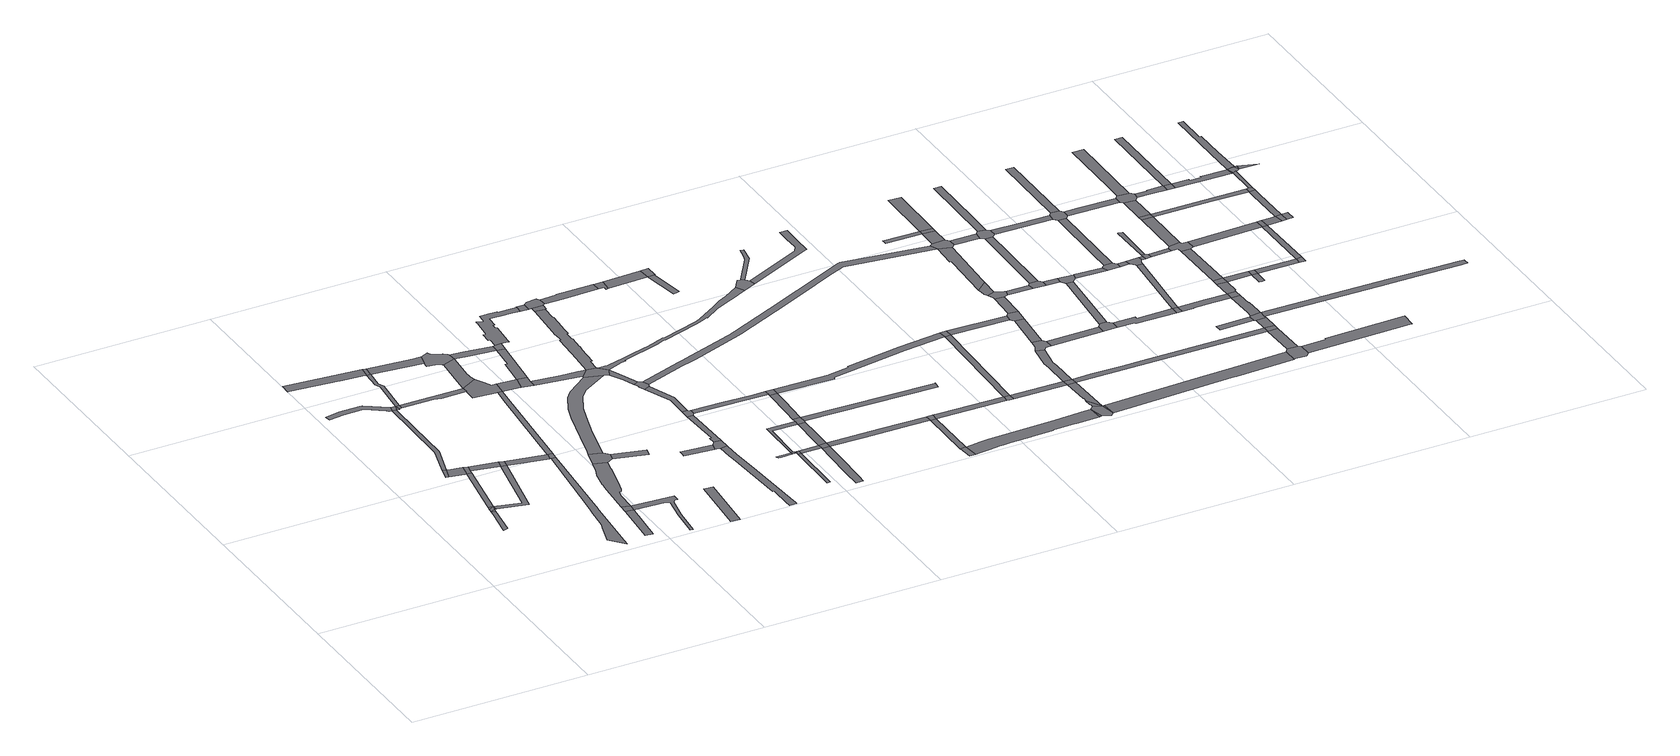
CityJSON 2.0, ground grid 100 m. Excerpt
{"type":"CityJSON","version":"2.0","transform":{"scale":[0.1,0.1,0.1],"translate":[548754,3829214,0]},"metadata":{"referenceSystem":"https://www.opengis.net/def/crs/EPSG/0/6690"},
"CityObjects":{
"road1":{"type":"Road","geometry":[{"type":"MultiSurface","lod":"1","boundaries":[[[0,1,2,3,4,5,6]]]}]},
"road2":{"type":"Road","geometry":[{"type":"MultiSurface","lod":"1","boundaries":[[[7,0,6]]]}]},
"road3":{"type":"Road","attributes":{"RoadStructureAttribute.sectionType":"1"},"geometry":[{"type":"MultiSurface","lod":"1","boundaries":[[[8,9,0,7]]]}]},
"road4":{"type":"Road","geometry":[{"type":"MultiSurface","lod":"1","boundaries":[[[10,9,8]]]}]},
"road5":{"type":"Road","attributes":{"RoadStructureAttribute.sectionType":"1"},"geometry":[{"type":"MultiSurface","lod":"1","boundaries":[[[8,7,11]]]}]},
"road6":{"type":"Road","geometry":[{"type":"MultiSurface","lod":"1","boundaries":[[[12,13,14,15]]]}]},
"road7":{"type":"Road","attributes":{"RoadStructureAttribute.sectionType":"1"},"geometry":[{"type":"MultiSurface","lod":"1","boundaries":[[[16,17,18,10,8,19]]]}]},
"road8":{"type":"Road","attributes":{"RoadStructureAttribute.sectionType":"1"},"geometry":[{"type":"MultiSurface","lod":"1","boundaries":[[[20,15,14,21,16,22]]]}]},
"road9":{"type":"Road","attributes":{"RoadStructureAttribute.sectionType":"1"},"geometry":[{"type":"MultiSurface","lod":"1","boundaries":[[[23,24,8,11,25,26,27,28,29,30]]]}]},
"road10":{"type":"Road","geometry":[{"type":"MultiSurface","lod":"1","boundaries":[[[22,16,19,31,32]]]}]},
"road11":{"type":"Road","attributes":{"RoadStructureAttribute.sectionType":"1"},"geometry":[{"type":"MultiSurface","lod":"1","boundaries":[[[33,34,35,36,37,38,39,40,41,42,43,44,45]]]}]},
"road12":{"type":"Road","attributes":{"RoadStructureAttribute.sectionType":"1"},"geometry":[{"type":"MultiSurface","lod":"1","boundaries":[[[44,46,47,12,15,48,49,50]]]}]},
"road13":{"type":"Road","attributes":{"RoadStructureAttribute.sectionType":"1"},"geometry":[{"type":"MultiSurface","lod":"1","boundaries":[[[32,31,23,51]]]}]},
"road14":{"type":"Road","attributes":{"RoadStructureAttribute.sectionType":"1"},"geometry":[{"type":"MultiSurface","lod":"1","boundaries":[[[52,53,54,55,56,57,58,59,60]]]}]},
"road15":{"type":"Road","geometry":[{"type":"MultiSurface","lod":"1","boundaries":[[[51,23,30,61]]]}]},
"road16":{"type":"Road","geometry":[{"type":"MultiSurface","lod":"1","boundaries":[[[45,44,50,62]]]}]},
"road17":{"type":"Road","attributes":{"RoadStructureAttribute.sectionType":"1"},"geometry":[{"type":"MultiSurface","lod":"1","boundaries":[[[62,50,63,64]]]}]},
"road18":{"type":"Road","attributes":{"RoadStructureAttribute.sectionType":"1"},"geometry":[{"type":"MultiSurface","lod":"1","boundaries":[[[65,66,67,68,69,70,71,72,73,74,75,76,77]]]}]},
"road19":{"type":"Road","geometry":[{"type":"MultiSurface","lod":"1","boundaries":[[[62,64,78,79]]]}]},
"road20":{"type":"Road","attributes":{"RoadStructureAttribute.sectionType":"1"},"geometry":[{"type":"MultiSurface","lod":"1","boundaries":[[[80,81,82,83,84]]]}]},
"road21":{"type":"Road","attributes":{"RoadStructureAttribute.sectionType":"1"},"geometry":[{"type":"MultiSurface","lod":"1","boundaries":[[[59,85,86,62,79,87,88,89,90]]]}]},
"road22":{"type":"Road","attributes":{"RoadStructureAttribute.sectionType":"1"},"geometry":[{"type":"MultiSurface","lod":"1","boundaries":[[[61,30,91,92,93]]]}]},
"road23":{"type":"Road","geometry":[{"type":"MultiSurface","lod":"1","boundaries":[[[94,80,84,95]]]}]},
"road24":{"type":"Road","geometry":[{"type":"MultiSurface","lod":"1","boundaries":[[[90,89,96]]]}]},
"road25":{"type":"Road","geometry":[{"type":"MultiSurface","lod":"1","boundaries":[[[60,59,90,97]]]}]},
"road26":{"type":"Road","attributes":{"RoadStructureAttribute.sectionType":"1"},"geometry":[{"type":"MultiSurface","lod":"1","boundaries":[[[79,78,98,99,100,101]]]}]},
"road27":{"type":"Road","attributes":{"RoadStructureAttribute.sectionType":"1"},"geometry":[{"type":"MultiSurface","lod":"1","boundaries":[[[84,102,103,104,105,106,107,108,109,110,111,112,95]]]}]},
"road28":{"type":"Road","geometry":[{"type":"MultiSurface","lod":"1","boundaries":[[[93,92,65,77,113,114]]]}]},
"road29":{"type":"Road","attributes":{"RoadStructureAttribute.sectionType":"1"},"geometry":[{"type":"MultiSurface","lod":"1","boundaries":[[[115,116,117,118,119,120,121,122,123,94,95,124,125,126,127,128,129,130,131,132,133]]]}]},
"road30":{"type":"Road","attributes":{"RoadStructureAttribute.sectionType":"1"},"geometry":[{"type":"MultiSurface","lod":"1","boundaries":[[[134,135,136,97,90,96,137,138]]]}]},
"road31":{"type":"Road","attributes":{"RoadStructureAttribute.sectionType":"1"},"geometry":[{"type":"MultiSurface","lod":"1","boundaries":[[[139,140,141,93,114,142,143]]]}]},
"road32":{"type":"Road","geometry":[{"type":"MultiSurface","lod":"1","boundaries":[[[144,115,133,145,146,147]]]}]},
"road33":{"type":"Road","geometry":[{"type":"MultiSurface","lod":"1","boundaries":[[[148,149,150,151,101,100,152,153,154,155,139,143,156]]]}]},
"road34":{"type":"Road","attributes":{"RoadStructureAttribute.sectionType":"1"},"geometry":[{"type":"MultiSurface","lod":"1","boundaries":[[[157,158,159,160,161,162,163,164,165,166,101,151]]]}]},
"road35":{"type":"Road","attributes":{"RoadStructureAttribute.sectionType":"1"},"geometry":[{"type":"MultiSurface","lod":"1","boundaries":[[[167,168,169,170]]]}]},
"road36":{"type":"Road","geometry":[{"type":"MultiSurface","lod":"1","boundaries":[[[171,172,173,174,175,176,177,178,138,137,179,180,181,182,164,163,183]]]}]},
"road37":{"type":"Road","geometry":[{"type":"MultiSurface","lod":"1","boundaries":[[[184,185,146,145]]]}]},
"road38":{"type":"Road","geometry":[{"type":"MultiSurface","lod":"1","boundaries":[[[186,156,143,187,188,189,190]]]}]},
"road39":{"type":"Road","geometry":[{"type":"MultiSurface","lod":"1","boundaries":[[[190,189,191,192,193]]]}]},
"road40":{"type":"Road","attributes":{"RoadStructureAttribute.sectionType":"1"},"geometry":[{"type":"MultiSurface","lod":"1","boundaries":[[[194,183,163,195,196,197]]]}]},
"road41":{"type":"Road","attributes":{"RoadStructureAttribute.sectionType":"1"},"geometry":[{"type":"MultiSurface","lod":"1","boundaries":[[[198,199,200,201,202,203,204,205,206,207,144,147,208,209,210,211,212,213,214]]]}]},
"road42":{"type":"Road","attributes":{"RoadStructureAttribute.sectionType":"1"},"geometry":[{"type":"MultiSurface","lod":"1","boundaries":[[[196,215,216,190,193,217]]]}]},
"road43":{"type":"Road","geometry":[{"type":"MultiSurface","lod":"1","boundaries":[[[218,219,220,221,222]]]}]},
"road44":{"type":"Road","geometry":[{"type":"MultiSurface","lod":"1","boundaries":[[[223,224,225,197,196,217]]]}]},
"road45":{"type":"Road","attributes":{"RoadStructureAttribute.sectionType":"1"},"geometry":[{"type":"MultiSurface","lod":"1","boundaries":[[[226,227,228,192,191,229,230,231]]]}]},
"road46":{"type":"Road","attributes":{"RoadStructureAttribute.sectionType":"1"},"geometry":[{"type":"MultiSurface","lod":"1","boundaries":[[[232,233,234,235,236,237,238,239,240,241,242,243,244,245,246,247]]]}]},
"road47":{"type":"Road","geometry":[{"type":"MultiSurface","lod":"1","boundaries":[[[248,249,250,222,221,251,237,236,252]]]}]},
"road48":{"type":"Road","attributes":{"RoadStructureAttribute.sectionType":"1"},"geometry":[{"type":"MultiSurface","lod":"1","boundaries":[[[253,254,255,256,248,252]]]}]},
"road49":{"type":"Road","geometry":[{"type":"MultiSurface","lod":"1","boundaries":[[[231,230,198,214,257,258,259]]]}]},
"road50":{"type":"Road","attributes":{"RoadStructureAttribute.sectionType":"1"},"geometry":[{"type":"MultiSurface","lod":"1","boundaries":[[[260,261,262,263,264,265,266,267,268,269,270,271,272,273,274,275,276,277,278,279,225,224,280,281,282,283,284,285,286,287,288,289,290,291,292,293,294]]]}]},
"road51":{"type":"Road","geometry":[{"type":"MultiSurface","lod":"1","boundaries":[[[295,296,254,253,297,298,299,300,301,302]]]}]},
"road52":{"type":"Road","attributes":{"RoadStructureAttribute.sectionType":"1"},"geometry":[{"type":"MultiSurface","lod":"1","boundaries":[[[303,304,305,306,295,302]]]}]},
"road53":{"type":"Road","attributes":{"RoadStructureAttribute.sectionType":"1"},"geometry":[{"type":"MultiSurface","lod":"1","boundaries":[[[307,258,257,308,309,310,311]]]}]},
"road54":{"type":"Road","geometry":[{"type":"MultiSurface","lod":"1","boundaries":[[[312,313,311,310,314,315,305,304,316,317,318,319]]]}]},
"road55":{"type":"Road","geometry":[{"type":"MultiSurface","lod":"1","boundaries":[[[320,321,322,323,324,325,326,327]]]}]},
"road56":{"type":"Road","attributes":{"RoadStructureAttribute.sectionType":"1"},"geometry":[{"type":"MultiSurface","lod":"1","boundaries":[[[328,329,330,331,332]]]}]},
"road57":{"type":"Road","attributes":{"RoadStructureAttribute.sectionType":"1"},"geometry":[{"type":"MultiSurface","lod":"1","boundaries":[[[333,334,335,336,337,338,339,340,231,259,341,342,343,344,345,346,347,348,349,350,351,352,353,354,355,356]]]}]},
"road58":{"type":"Road","geometry":[{"type":"MultiSurface","lod":"1","boundaries":[[[357,327,326,358,359]]]}]},
"road59":{"type":"Road","attributes":{"RoadStructureAttribute.sectionType":"1"},"geometry":[{"type":"MultiSurface","lod":"1","boundaries":[[[359,358,360]]]}]},
"road60":{"type":"Road","geometry":[{"type":"MultiSurface","lod":"1","boundaries":[[[360,358,328,332,361]]]}]},
"road61":{"type":"Road","attributes":{"RoadStructureAttribute.sectionType":"1"},"geometry":[{"type":"MultiSurface","lod":"1","boundaries":[[[362,294,293,363,364]]]}]},
"road62":{"type":"Road","attributes":{"RoadStructureAttribute.sectionType":"1"},"geometry":[{"type":"MultiSurface","lod":"1","boundaries":[[[361,332,365,366]]]}]},
"road63":{"type":"Road","attributes":{"RoadStructureAttribute.sectionType":"1"},"geometry":[{"type":"MultiSurface","lod":"1","boundaries":[[[367,368,369,370,371,372,373,374]]]}]},
"road64":{"type":"Road","attributes":{"RoadStructureAttribute.sectionType":"1"},"geometry":[{"type":"MultiSurface","lod":"1","boundaries":[[[375,376,377,333,356]]]}]},
"road65":{"type":"Road","attributes":{"RoadStructureAttribute.sectionType":"1"},"geometry":[{"type":"MultiSurface","lod":"1","boundaries":[[[378,327,357,379,380,381]]]}]},
"road66":{"type":"Road","geometry":[{"type":"MultiSurface","lod":"1","boundaries":[[[382,383,384,364,363,385,377,376,386,387,388]]]}]},
"road67":{"type":"Road","attributes":{"RoadStructureAttribute.sectionType":"1"},"geometry":[{"type":"MultiSurface","lod":"1","boundaries":[[[389,390,300,299,391,392,393,394]]]}]},
"road68":{"type":"Road","geometry":[{"type":"MultiSurface","lod":"1","boundaries":[[[395,366,365,370,369]]]}]},
"road69":{"type":"Road","attributes":{"RoadStructureAttribute.sectionType":"1"},"geometry":[{"type":"MultiSurface","lod":"1","boundaries":[[[380,396,397,398,399,366,395,400,401,402]]]}]},
"road70":{"type":"Road","geometry":[{"type":"MultiSurface","lod":"1","boundaries":[[[403,381,380,402,404,405]]]}]},
"road71":{"type":"Road","attributes":{"RoadStructureAttribute.sectionType":"1"},"geometry":[{"type":"MultiSurface","lod":"1","boundaries":[[[406,407,403,405,408,409]]]}]},
"road72":{"type":"Road","attributes":{"RoadStructureAttribute.sectionType":"1"},"geometry":[{"type":"MultiSurface","lod":"1","boundaries":[[[410,411,412,388,387,413,414]]]}]},
"road73":{"type":"Road","geometry":[{"type":"MultiSurface","lod":"1","boundaries":[[[394,393,406,409,415]]]}]},
"road74":{"type":"Road","attributes":{"RoadStructureAttribute.sectionType":"1"},"geometry":[{"type":"MultiSurface","lod":"1","boundaries":[[[416,417,418,419,420,421,422,423,424,425,426,427,428,429,430,431,432,433,434,435,436,437,438,259,258,439,440,441,442,443,444,445,446,447,448,449,450,451,452,453,454]]]}]},
"road75":{"type":"Road","attributes":{"RoadStructureAttribute.sectionType":"1"},"geometry":[{"type":"MultiSurface","lod":"1","boundaries":[[[455,395,369,456,457,458,459,460]]]}]},
"road76":{"type":"Road","attributes":{"RoadStructureAttribute.sectionType":"1"},"geometry":[{"type":"MultiSurface","lod":"1","boundaries":[[[461,414,462,463,464,465,466]]]}]},
"road77":{"type":"Road","attributes":{"RoadStructureAttribute.sectionType":"1"},"geometry":[{"type":"MultiSurface","lod":"1","boundaries":[[[467,466,465,468,469]]]}]},
"road78":{"type":"Road","attributes":{"RoadStructureAttribute.sectionType":"1"},"geometry":[{"type":"MultiSurface","lod":"1","boundaries":[[[470,471,472,473,405,404]]]}]},
"road79":{"type":"Road","geometry":[{"type":"MultiSurface","lod":"1","boundaries":[[[474,475,476,477,478]]]}]},
"road80":{"type":"Road","attributes":{"RoadStructureAttribute.sectionType":"1"},"geometry":[{"type":"MultiSurface","lod":"1","boundaries":[[[459,475,474,479]]]}]},
"road81":{"type":"Road","geometry":[{"type":"MultiSurface","lod":"1","boundaries":[[[480,481,482,483,484]]]}]},
"road82":{"type":"Road","geometry":[{"type":"MultiSurface","lod":"1","boundaries":[[[485,460,459,479,486]]]}]},
"road83":{"type":"Road","geometry":[{"type":"MultiSurface","lod":"1","boundaries":[[[487,467,469,484,483,488,489,490]]]}]},
"road84":{"type":"Road","attributes":{"RoadStructureAttribute.sectionType":"1"},"geometry":[{"type":"MultiSurface","lod":"1","boundaries":[[[491,492,493,494,495,496,497,415,409,498,499,500,501,502,503,504,505,506]]]}]},
"road85":{"type":"Road","attributes":{"RoadStructureAttribute.sectionType":"1"},"geometry":[{"type":"MultiSurface","lod":"1","boundaries":[[[507,508,486,479,509,510,511]]]}]},
"road86":{"type":"Road","attributes":{"RoadStructureAttribute.sectionType":"1"},"geometry":[{"type":"MultiSurface","lod":"1","boundaries":[[[512,513,514,515,516,517,518,519,520,521,522,319,318,523,524,525,526,527,528,529,530,531,532,533,534,535,536,537,538]]]}]},
"road87":{"type":"Road","attributes":{"RoadStructureAttribute.sectionType":"1"},"geometry":[{"type":"MultiSurface","lod":"1","boundaries":[[[539,540,541,542,543,544,545,546,474,478,547,548,549,550,551,552,553,554,555,556,557,558,559]]]}]},
"road88":{"type":"Road","geometry":[{"type":"MultiSurface","lod":"1","boundaries":[[[560,561,562,563,564,416,454,565,566,567,568]]]}]},
"road89":{"type":"Road","attributes":{"RoadStructureAttribute.sectionType":"1"},"geometry":[{"type":"MultiSurface","lod":"1","boundaries":[[[569,570,571,572,568,567,573,574,575]]]}]},
"road90":{"type":"Road","geometry":[{"type":"MultiSurface","lod":"1","boundaries":[[[511,510,576,577,578]]]}]},
"road91":{"type":"Road","attributes":{"RoadStructureAttribute.sectionType":"1"},"geometry":[{"type":"MultiSurface","lod":"1","boundaries":[[[579,506,511,578]]]}]},
"road92":{"type":"Road","attributes":{"RoadStructureAttribute.sectionType":"1"},"geometry":[{"type":"MultiSurface","lod":"1","boundaries":[[[580,581,582,583,584,585,566,565,586,587,588,589,590,591]]]}]},
"road93":{"type":"Road","attributes":{"RoadStructureAttribute.sectionType":"1"},"geometry":[{"type":"MultiSurface","lod":"1","boundaries":[[[578,577,592,593]]]}]},
"road94":{"type":"Road","attributes":{"RoadStructureAttribute.sectionType":"1"},"geometry":[{"type":"MultiSurface","lod":"1","boundaries":[[[539,559,594]]]}]},
"road95":{"type":"Road","geometry":[{"type":"MultiSurface","lod":"1","boundaries":[[[595,491,506,579,596,597]]]}]},
"road96":{"type":"Road","geometry":[{"type":"MultiSurface","lod":"1","boundaries":[[[598,599,539,594,600,601,602,603]]]}]},
"road97":{"type":"Road","attributes":{"RoadStructureAttribute.sectionType":"1"},"geometry":[{"type":"MultiSurface","lod":"1","boundaries":[[[604,605,606,598,603,607]]]}]},
"road98":{"type":"Road","attributes":{"RoadStructureAttribute.sectionType":"1"},"geometry":[{"type":"MultiSurface","lod":"1","boundaries":[[[608,609,603,602]]]}]},
"road99":{"type":"Road","attributes":{"RoadStructureAttribute.sectionType":"1"},"geometry":[{"type":"MultiSurface","lod":"1","boundaries":[[[610,611,612,607,603,613]]]}]},
"road100":{"type":"Road","geometry":[{"type":"MultiSurface","lod":"1","boundaries":[[[593,592,610,613,614,615]]]}]},
"road101":{"type":"Road","attributes":{"RoadStructureAttribute.sectionType":"1"},"geometry":[{"type":"MultiSurface","lod":"1","boundaries":[[[616,617,618,619,593,615,620,621,622,623]]]}]},
"road102":{"type":"Road","attributes":{"RoadStructureAttribute.sectionType":"1"},"geometry":[{"type":"MultiSurface","lod":"1","boundaries":[[[597,596,624,625]]]}]},
"road103":{"type":"Road","geometry":[{"type":"MultiSurface","lod":"1","boundaries":[[[626,627,628,616,623,629,630,631,632]]]}]},
"road104":{"type":"Road","attributes":{"RoadStructureAttribute.sectionType":"1"},"geometry":[{"type":"MultiSurface","lod":"1","boundaries":[[[633,626,632,634]]]}]},
"road105":{"type":"Road","geometry":[{"type":"MultiSurface","lod":"1","boundaries":[[[635,625,624,633,634,636]]]}]},
"road106":{"type":"Road","attributes":{"RoadStructureAttribute.sectionType":"1"},"geometry":[{"type":"MultiSurface","lod":"1","boundaries":[[[637,635,636,638]]]}]},
"road107":{"type":"Road","attributes":{"RoadStructureAttribute.sectionType":"1"},"geometry":[{"type":"MultiSurface","lod":"1","boundaries":[[[639,631,630,640,641]]]}]},
"road108":{"type":"Road","attributes":{"RoadStructureAttribute.sectionType":"1"},"geometry":[{"type":"MultiSurface","lod":"1","boundaries":[[[642,643,644,645,646,647]]]}]},
"road109":{"type":"Road","geometry":[{"type":"MultiSurface","lod":"1","boundaries":[[[648,647,646,649,637,638,650,651]]]}]},
"road110":{"type":"Road","geometry":[{"type":"MultiSurface","lod":"1","boundaries":[[[652,653,654,655,656]]]}]},
"road111":{"type":"Road","attributes":{"RoadStructureAttribute.sectionType":"1"},"geometry":[{"type":"MultiSurface","lod":"1","boundaries":[[[537,657,658,659,643,642,660,661,662]]]}]},
"road112":{"type":"Road","attributes":{"RoadStructureAttribute.sectionType":"1"},"geometry":[{"type":"MultiSurface","lod":"1","boundaries":[[[663,664,665,608,602,666,667,668]]]}]},
"road113":{"type":"Road","attributes":{"RoadStructureAttribute.sectionType":"1"},"geometry":[{"type":"MultiSurface","lod":"1","boundaries":[[[651,650,669,670]]]}]},
"road114":{"type":"Road","geometry":[{"type":"MultiSurface","lod":"1","boundaries":[[[671,672,538,537,662,673,674]]]}]},
"road115":{"type":"Road","geometry":[{"type":"MultiSurface","lod":"1","boundaries":[[[675,676,677,641,640,678,679]]]}]},
"road116":{"type":"Road","attributes":{"RoadStructureAttribute.sectionType":"1"},"geometry":[{"type":"MultiSurface","lod":"1","boundaries":[[[655,672,671,680]]]}]},
"road117":{"type":"Road","attributes":{"RoadStructureAttribute.sectionType":"1"},"geometry":[{"type":"MultiSurface","lod":"1","boundaries":[[[681,682,683,615,614,684,685]]]}]},
"road118":{"type":"Road","geometry":[{"type":"MultiSurface","lod":"1","boundaries":[[[656,655,680,686]]]}]},
"road119":{"type":"Road","geometry":[{"type":"MultiSurface","lod":"1","boundaries":[[[687,688,689,670,669,690,691]]]}]},
"road120":{"type":"Road","attributes":{"RoadStructureAttribute.sectionType":"1"},"geometry":[{"type":"MultiSurface","lod":"1","boundaries":[[[692,693,656,686,694]]]}]},
"road121":{"type":"Road","attributes":{"RoadStructureAttribute.sectionType":"1"},"geometry":[{"type":"MultiSurface","lod":"1","boundaries":[[[695,676,675,696,697]]]}]},
"road122":{"type":"Road","attributes":{"RoadStructureAttribute.sectionType":"1"},"geometry":[{"type":"MultiSurface","lod":"1","boundaries":[[[674,673,698,699]]]}]},
"road123":{"type":"Road","attributes":{"RoadStructureAttribute.sectionType":"1"},"geometry":[{"type":"MultiSurface","lod":"1","boundaries":[[[691,690,700,701,702]]]}]},
"road124":{"type":"Road","attributes":{"RoadStructureAttribute.sectionType":"1"},"geometry":[{"type":"MultiSurface","lod":"1","boundaries":[[[703,704,705,706,688,687]]]}]},
"road125":{"type":"Road","geometry":[{"type":"MultiSurface","lod":"1","boundaries":[[[702,701,707,708,695,697,709,710,711,712]]]}]},
"road126":{"type":"Road","attributes":{"RoadStructureAttribute.sectionType":"1"},"geometry":[{"type":"MultiSurface","lod":"1","boundaries":[[[713,714,715,716,679,678,717,718,719,720]]]}]},
"road127":{"type":"Road","geometry":[{"type":"MultiSurface","lod":"1","boundaries":[[[721,699,698,705,704,722,723,724]]]}]},
"road128":{"type":"Road","attributes":{"RoadStructureAttribute.sectionType":"1"},"geometry":[{"type":"MultiSurface","lod":"1","boundaries":[[[725,721,724,726,727]]]}]},
"road129":{"type":"Road","attributes":{"RoadStructureAttribute.sectionType":"1"},"geometry":[{"type":"MultiSurface","lod":"1","boundaries":[[[728,712,711,729,730,731]]]}]},
"road130":{"type":"Road","geometry":[{"type":"MultiSurface","lod":"1","boundaries":[[[720,719,732,733]]]}]},
"road131":{"type":"Road","attributes":{"RoadStructureAttribute.sectionType":"1"},"geometry":[{"type":"MultiSurface","lod":"1","boundaries":[[[734,723,722,735,736,737]]]}]},
"road132":{"type":"Road","geometry":[{"type":"MultiSurface","lod":"1","boundaries":[[[738,739,731,730,740,741,742,743,744]]]}]},
"road133":{"type":"Road","attributes":{"RoadStructureAttribute.sectionType":"1"},"geometry":[{"type":"MultiSurface","lod":"1","boundaries":[[[745,720,733,746]]]}]},
"road134":{"type":"Road","geometry":[{"type":"MultiSurface","lod":"1","boundaries":[[[747,748,749,750]]]}]},
"road135":{"type":"Road","geometry":[{"type":"MultiSurface","lod":"1","boundaries":[[[751,663,668,752,753,754,755,756,757,758]]]}]},
"road136":{"type":"Road","attributes":{"RoadStructureAttribute.sectionType":"1"},"geometry":[{"type":"MultiSurface","lod":"1","boundaries":[[[759,742,741,760]]]}]},
"road137":{"type":"Road","attributes":{"RoadStructureAttribute.sectionType":"1"},"geometry":[{"type":"MultiSurface","lod":"1","boundaries":[[[761,762,733,732,763,764,765,766,767]]]}]},
"road138":{"type":"Road","attributes":{"RoadStructureAttribute.sectionType":"1"},"geometry":[{"type":"MultiSurface","lod":"1","boundaries":[[[768,769,738,744,770]]]}]},
"road139":{"type":"Road","attributes":{"RoadStructureAttribute.sectionType":"1"},"geometry":[{"type":"MultiSurface","lod":"1","boundaries":[[[771,684,751,758]]]}]},
"road140":{"type":"Road","geometry":[{"type":"MultiSurface","lod":"1","boundaries":[[[772,759,760,773,774,745,746,775,776,777,778]]]}]},
"road141":{"type":"Road","geometry":[{"type":"MultiSurface","lod":"1","boundaries":[[[779,685,684,771]]]}]},
"road142":{"type":"Road","attributes":{"RoadStructureAttribute.sectionType":"1"},"geometry":[{"type":"MultiSurface","lod":"1","boundaries":[[[780,781,782,685,779]]]}]},
"road143":{"type":"Road","geometry":[{"type":"MultiSurface","lod":"1","boundaries":[[[783,784,747,750,781,780,785]]]}]},
"road144":{"type":"Road","geometry":[{"type":"MultiSurface","lod":"1","boundaries":[[[786,737,736,768,770,787,788,789]]]}]},
"road145":{"type":"Road","attributes":{"RoadStructureAttribute.sectionType":"1"},"geometry":[{"type":"MultiSurface","lod":"1","boundaries":[[[790,772,778,791]]]}]},
"road146":{"type":"Road","geometry":[{"type":"MultiSurface","lod":"1","boundaries":[[[792,793,790,791,794,795]]]}]},
"road147":{"type":"Road","attributes":{"RoadStructureAttribute.sectionType":"1"},"geometry":[{"type":"MultiSurface","lod":"1","boundaries":[[[796,797,798,799,800,766,801,784,783]]]}]},
"road148":{"type":"Road","geometry":[{"type":"MultiSurface","lod":"1","boundaries":[[[802,803,804,805,793,792]]]}]},
"road149":{"type":"Road","geometry":[{"type":"MultiSurface","lod":"1","boundaries":[[[806,767,766,800]]]}]},
"road150":{"type":"Road","attributes":{"RoadStructureAttribute.sectionType":"1"},"geometry":[{"type":"MultiSurface","lod":"1","boundaries":[[[807,786,789,808]]]}]},
"road151":{"type":"Road","attributes":{"RoadStructureAttribute.sectionType":"1"},"geometry":[{"type":"MultiSurface","lod":"1","boundaries":[[[809,767,806,810,811,812]]]}]},
"road152":{"type":"Road","attributes":{"RoadStructureAttribute.sectionType":"1"},"geometry":[{"type":"MultiSurface","lod":"1","boundaries":[[[813,795,794,814]]]}]},
"road153":{"type":"Road","geometry":[{"type":"MultiSurface","lod":"1","boundaries":[[[815,809,812,816]]]}]},
"road154":{"type":"Road","attributes":{"RoadStructureAttribute.sectionType":"1"},"geometry":[{"type":"MultiSurface","lod":"1","boundaries":[[[817,818,815,816]]]}]},
"road155":{"type":"Road","attributes":{"RoadStructureAttribute.sectionType":"1"},"geometry":[{"type":"MultiSurface","lod":"1","boundaries":[[[819,788,787,820,821]]]}]},
"road156":{"type":"Road","attributes":{"RoadStructureAttribute.sectionType":"1"},"geometry":[{"type":"MultiSurface","lod":"1","boundaries":[[[816,812,822,823,824]]]}]},
"road157":{"type":"Road","geometry":[{"type":"MultiSurface","lod":"1","boundaries":[[[825,826,827,813,814,828,818,817,829,830]]]}]},
"road158":{"type":"Road","attributes":{"RoadStructureAttribute.sectionType":"1"},"geometry":[{"type":"MultiSurface","lod":"1","boundaries":[[[831,832,833,756,755,834,835,836]]]}]},
"road159":{"type":"Road","attributes":{"RoadStructureAttribute.sectionType":"1"},"geometry":[{"type":"MultiSurface","lod":"1","boundaries":[[[837,827,826,838,839]]]}]},
"road160":{"type":"Road","geometry":[{"type":"MultiSurface","lod":"1","boundaries":[[[823,840,841,842,843]]]}]},
"road161":{"type":"Road","geometry":[{"type":"MultiSurface","lod":"1","boundaries":[[[824,823,843,844]]]}]},
"road162":{"type":"Road","geometry":[{"type":"MultiSurface","lod":"1","boundaries":[[[845,837,839,846]]]}]},
"road163":{"type":"Road","attributes":{"RoadStructureAttribute.sectionType":"1"},"geometry":[{"type":"MultiSurface","lod":"1","boundaries":[[[847,845,846,848,849]]]}]},
"road164":{"type":"Road","geometry":[{"type":"MultiSurface","lod":"1","boundaries":[[[850,821,820,847,849,851,852,853,854,855]]]}]},
"road165":{"type":"Road","attributes":{"RoadStructureAttribute.sectionType":"1"},"geometry":[{"type":"MultiSurface","lod":"1","boundaries":[[[844,843,856,857]]]}]},
"road166":{"type":"Road","attributes":{"RoadStructureAttribute.sectionType":"1"},"geometry":[{"type":"MultiSurface","lod":"1","boundaries":[[[858,859,850,855,860]]]}]},
"road167":{"type":"Road","attributes":{"RoadStructureAttribute.sectionType":"1"},"geometry":[{"type":"MultiSurface","lod":"1","boundaries":[[[861,830,829,862]]]}]},
"road168":{"type":"Road","attributes":{"RoadStructureAttribute.sectionType":"1"},"geometry":[{"type":"MultiSurface","lod":"1","boundaries":[[[863,864,865,866,853,852,867,868,869]]]}]},
"road169":{"type":"Road","geometry":[{"type":"MultiSurface","lod":"1","boundaries":[[[870,857,856,871]]]}]},
"road170":{"type":"Road","attributes":{"RoadStructureAttribute.sectionType":"1"},"geometry":[{"type":"MultiSurface","lod":"1","boundaries":[[[872,873,874,783,785,875,876,877,878,879,880,881]]]}]},
"road171":{"type":"Road","attributes":{"RoadStructureAttribute.sectionType":"1"},"geometry":[{"type":"MultiSurface","lod":"1","boundaries":[[[882,846,839,883,884,885]]]}]},
"road172":{"type":"Road","geometry":[{"type":"MultiSurface","lod":"1","boundaries":[[[869,868,886,887]]]}]},
"road173":{"type":"Road","attributes":{"RoadStructureAttribute.sectionType":"1"},"geometry":[{"type":"MultiSurface","lod":"1","boundaries":[[[888,862,857,870]]]}]},
"road174":{"type":"Road","geometry":[{"type":"MultiSurface","lod":"1","boundaries":[[[889,861,862,888]]]}]},
"road175":{"type":"Road","attributes":{"RoadStructureAttribute.sectionType":"1"},"geometry":[{"type":"MultiSurface","lod":"1","boundaries":[[[890,869,887,891]]]}]},
"road176":{"type":"Road","attributes":{"RoadStructureAttribute.sectionType":"1"},"geometry":[{"type":"MultiSurface","lod":"1","boundaries":[[[892,893,894,889,888,895]]]}]},
"road177":{"type":"Road","attributes":{"RoadStructureAttribute.sectionType":"1"},"geometry":[{"type":"MultiSurface","lod":"1","boundaries":[[[896,897,898,899,900,901,902,887,886,903,904,905,906,907]]]}]},
"road178":{"type":"Road","geometry":[{"type":"MultiSurface","lod":"1","boundaries":[[[908,892,895,909]]]}]},
"road179":{"type":"Road","attributes":{"RoadStructureAttribute.sectionType":"1"},"geometry":[{"type":"MultiSurface","lod":"1","boundaries":[[[910,908,909,911]]]}]},
"road180":{"type":"Road","attributes":{"RoadStructureAttribute.sectionType":"1"},"geometry":[{"type":"MultiSurface","lod":"1","boundaries":[[[884,912,892,908,913,914]]]}]},
"road181":{"type":"Road","geometry":[{"type":"MultiSurface","lod":"1","boundaries":[[[885,884,914,915,916]]]}]},
"road182":{"type":"Road","attributes":{"RoadStructureAttribute.sectionType":"1"},"geometry":[{"type":"MultiSurface","lod":"1","boundaries":[[[917,918,916,915]]]}]},
"road183":{"type":"Road","attributes":{"RoadStructureAttribute.sectionType":"1"},"geometry":[{"type":"MultiSurface","lod":"1","boundaries":[[[919,907,906,918]]]}]},
"road184":{"type":"Road","geometry":[{"type":"MultiSurface","lod":"1","boundaries":[[[920,919,918,917,921,922,923,924]]]}]},
"road185":{"type":"Road","attributes":{"RoadStructureAttribute.sectionType":"1"},"geometry":[{"type":"MultiSurface","lod":"1","boundaries":[[[925,919,920]]]}]},
"road186":{"type":"Road","attributes":{"RoadStructureAttribute.sectionType":"1"},"geometry":[{"type":"MultiSurface","lod":"1","boundaries":[[[926,920,924]]]}]},
"road187":{"type":"Road","attributes":{"RoadStructureAttribute.sectionType":"1"},"geometry":[{"type":"MultiSurface","lod":"1","boundaries":[[[927,928,929,919,925,930,931,932,933]]]}]},
"road188":{"type":"Road","attributes":{"RoadStructureAttribute.sectionType":"1"},"geometry":[{"type":"MultiSurface","lod":"1","boundaries":[[[926,924,934]]]}]}
},
"vertices":[
[337,652,0],[335,629,0],[306,469,0],[304,461,0],[319,466,0],[334,471,0],[361,649,0],
[364,668,0],
[371,695,0],[341,676,0],
[345,700,0],
[371,667,0],
[315,1131,0],[299,1065,0],[316,1061,0],[335,1126,0],
[406,1042,0],[392,959,0],[361,787,0],[434,1040,0],
[345,1124,0],[400,1043,0],[420,1109,0],
[593,1031,0],[517,661,0],[376,666,0],[539,629,0],[540,629,0],[545,654,0],[544,654,0],[624,1024,0],
[438,1062,0],[447,1104,0],
[265,1884,0],[252,1887,0],[137,1888,0],[51,1872,0],[57,1838,0],[142,1851,0],[244,1851,0],[256,1848,0],[350,1781,0],[360,1774,0],[365,1773,0],[374,1772,0],[380,1804,0],
[371,1569,0],[368,1309,0],[391,1304,0],[393,1569,0],[396,1770,0],
[602,1072,0],
[7,2243,0],[7,2244,0],[4,2183,0],[13,2183,0],[285,2157,0],[286,2157,0],[420,2143,0],[430,2142,0],[436,2202,0],
[632,1066,0],
[410,1800,0],
[415,1768,0],[415,1773,0],
[852,979,0],[803,581,0],[783,426,0],[782,423,0],[763,278,0],[756,258,0],[716,135,0],[786,54,0],[789,89,0],[793,122,0],[822,419,0],[823,427,0],[878,978,0],
[431,1773,0],[431,1800,0],
[929,340,0],[906,83,0],[948,79,0],[975,331,0],[975,336,0],
[421,2037,0],[434,2010,0],[454,2007,0],[439,2040,0],[450,2141,0],[450,2142,0],
[628,1023,0],[845,980,0],[854,1022,0],
[934,390,0],[980,377,0],
[451,2142,0],
[456,2200,0],
[610,1771,0],[652,1764,0],[792,1764,0],[793,1798,0],
[1152,326,0],[1170,312,0],[1146,185,0],[1130,29,0],[1147,25,0],[1163,183,0],[1187,309,0],[1203,323,0],[1218,322,0],[1219,340,0],[1220,363,0],
[880,999,0],[883,1020,0],
[1009,835,0],[992,772,0],[984,750,0],[974,723,0],[971,708,0],[957,634,0],[956,624,0],[955,622,0],[951,575,0],[980,378,0],[987,488,0],[994,525,0],[1006,524,0],[1018,546,0],[1025,576,0],[1037,623,0],[1068,749,0],[1068,751,0],[1083,814,0],
[753,2173,0],[742,2174,0],[712,2176,0],[738,2110,0],[754,2173,0],
[925,1682,0],[913,1574,0],[854,1023,0],[938,1575,0],[950,1681,0],
[1035,927,0],[1119,833,0],[1131,876,0],[1105,908,0],
[932,1761,0],[925,1773,0],[906,1812,0],[885,1852,0],[792,1761,0],[791,1745,0],[789,1694,0],[918,1682,0],[959,1759,0],
[881,1866,0],[880,1870,0],[877,1884,0],[876,1904,0],[877,1918,0],[885,2010,0],[890,2077,0],[815,2049,0],[800,1876,0],[794,1807,0],
[1431,347,0],[1381,352,0],[1349,5,0],[1399,2,0],
[883,2134,0],[872,2141,0],[867,2144,0],[863,2147,0],[838,2158,0],[818,2170,0],[807,2180,0],[800,2192,0],[736,2090,0],[735,2079,0],[796,2070,0],[812,2053,0],[889,2126,0],
[1303,786,0],[1314,830,0],
[1058,1751,0],[953,1681,0],[1050,1671,0],[1052,1670,0],[1069,1750,0],
[1120,1657,0],[1121,1702,0],[1126,1743,0],
[964,2119,0],[961,2068,0],[1116,2051,0],[1120,2099,0],
[1375,1612,0],[1370,1609,0],[1251,1520,0],[1247,1516,0],[1225,1491,0],[1212,1475,0],[1159,1370,0],[1131,1288,0],[1080,1098,0],[1043,957,0],[1114,947,0],[1154,1110,0],[1201,1260,0],[1228,1343,0],[1279,1443,0],[1322,1493,0],[1473,1583,0],
[1104,1908,0],[1088,1909,0],[1162,2046,0],
[1452,733,0],[1450,710,0],[1448,688,0],[1616,674,0],[1628,718,0],
[1167,2081,0],[1169,2102,0],[1134,2099,0],
[1408,1672,0],[1378,1675,0],[1285,1683,0],[1372,1622,0],[1375,1622,0],[1421,1671,0],
[1722,18,0],[1698,443,0],[1696,484,0],[1687,582,0],[1685,673,0],[1645,668,0],[1646,668,0],[1647,582,0],[1653,524,0],[1658,466,0],[1674,170,0],[1682,170,0],[1682,29,0],[1682,27,0],[1682,7,0],[1723,7,0],
[1645,740,0],[1642,737,0],[1640,733,0],[1636,670,0],[1684,736,0],
[1679,1022,0],[1646,1020,0],[1655,781,0],[1645,780,0],
[1498,1574,0],[1522,1619,0],[1475,1662,0],
[1363,2384,0],[1362,2381,0],[1300,2382,0],[1300,2387,0],[1300,2390,0],[1252,2390,0],[1203,2391,0],[1198,2351,0],[1197,2341,0],[1197,2337,0],[1178,2343,0],[1160,2349,0],[1159,2345,0],[1159,2339,0],[1159,2338,0],[1147,2219,0],[1145,2219,0],[1130,2219,0],[1126,2159,0],[1139,2158,0],[1206,2099,0],[1213,2098,0],[1214,2116,0],[1226,2250,0],[1217,2251,0],[1219,2282,0],[1228,2281,0],[1232,2332,0],[1233,2347,0],[1249,2347,0],[1253,2346,0],[1300,2344,0],[1362,2341,0],[1405,2339,0],[1407,2383,0],
[1647,1078,0],[1646,1032,0],[1683,1027,0],[1688,1034,0],[1690,1036,0],[1691,1071,0],[1680,1071,0],[1676,1077,0],
[1679,1223,0],[1620,1376,0],[1588,1363,0],[1651,1206,0],
[1537,1582,0],[1502,1566,0],[1539,1493,0],[1563,1432,0],[1591,1443,0],
[1611,1432,0],[1598,1439,0],[1576,1400,0],[1574,1399,0],[1622,1379,0],[1629,1396,0],[1630,1398,0],[1613,1431,0],
[1871,462,0],[1852,462,0],[1849,462,0],[1853,454,0],[1856,447,0],[1871,447,0],[1937,449,0],[1936,462,0],
[1959,433,0],[1955,115,0],[1962,115,0],[1970,115,0],[1977,433,0],
[1467,2303,0],[1451,2083,0],[1450,2062,0],[1448,2025,0],[1453,2025,0],[1450,1992,0],[1444,1993,0],[1430,1796,0],[1475,1665,0],[1479,1735,0],[1488,1734,0],[1498,1860,0],[1498,1865,0],[1501,1890,0],[1501,1892,0],[1506,1975,0],[1502,1975,0],[1505,2032,0],[1511,2032,0],[1514,2084,0],[1517,2109,0],[1524,2208,0],[1518,2208,0],[1524,2299,0],
[1946,467,0],[1959,450,0],[1949,463,0],
[1966,460,0],
[1976,460,0],
[1407,2386,0],[1451,2337,0],[1453,2386,0],
[2092,432,0],[2092,461,0],
[2124,91,0],[2131,309,0],[2134,427,0],[2092,426,0],[2089,340,0],[2083,154,0],[2081,48,0],[2123,48,0],
[1531,2300,0],[1534,2338,0],[1469,2337,0],
[1941,730,0],[1954,700,0],[2099,697,0],[2100,726,0],
[1534,2409,0],[1473,2403,0],[1466,2397,0],[1461,2337,0],[1534,2344,0],[1546,2345,0],[1545,2394,0],
[2029,1060,0],[1865,1067,0],[1866,1033,0],[1975,1029,0],[2109,1026,0],[2109,1059,0],
[2136,466,0],
[2099,692,0],[2097,628,0],[2096,586,0],[2092,466,0],[2136,468,0],[2139,587,0],[2141,695,0],
[2100,753,0],[2142,710,0],[2143,752,0],
[2109,1016,0],[2103,829,0],[2149,926,0],[2151,1015,0],
[1852,2402,0],[1641,2400,0],[1640,2396,0],[1656,2346,0],[1853,2348,0],
[2152,1059,0],
[2467,2041,0],[2380,1985,0],[2373,1981,0],[2372,1980,0],[2331,1960,0],[2279,1925,0],[2202,1876,0],[2161,1850,0],[2126,1834,0],[1914,1768,0],[1908,1770,0],[1891,1764,0],[1869,1755,0],[1859,1751,0],[1833,1742,0],[1820,1739,0],[1815,1737,0],[1709,1708,0],[1624,1683,0],[1613,1679,0],[1530,1659,0],[1522,1659,0],[1494,1660,0],[1526,1620,0],[1607,1652,0],[1636,1655,0],[1635,1661,0],[1859,1729,0],[1893,1743,0],[1910,1749,0],[1912,1746,0],[2123,1812,0],[2159,1826,0],[2200,1843,0],[2201,1839,0],[2284,1896,0],[2389,1945,0],[2392,1946,0],[2490,1991,0],
[2447,462,0],[2323,424,0],[2598,419,0],[2698,418,0],[2702,417,0],[2698,458,0],
[1856,2402,0],[1885,2348,0],[1886,2333,0],[1886,2330,0],[1900,2331,0],[1905,2402,0],
[2124,2410,0],[2127,2339,0],[2127,2338,0],
[2891,692,0],[2894,712,0],[2896,732,0],[2894,732,0],
[2732,101,0],[2700,99,0],[2700,97,0],[2707,12,0],[2740,14,0],
[2734,418,0],
[2162,2130,0],[2180,2133,0],[2198,2136,0],[2164,2340,0],[2127,2337,0],
[2717,458,0],[2735,458,0],
[2168,2412,0],[2166,2340,0],[2171,2341,0],[2171,2349,0],
[3152,1162,0],[2909,1134,0],[2589,1083,0],[2589,1075,0],[2586,1075,0],[2471,1056,0],[2465,1054,0],[2473,1005,0],[2474,1018,0],[2476,1018,0],[2477,1018,0],[2592,1037,0],[2917,1089,0],[3152,1113,0],[3153,1113,0],[3157,1114,0],
[3131,452,0],[2773,457,0],[2772,417,0],[3130,411,0],[3134,452,0],
[3039,2011,0],[3038,2011,0],[3028,2007,0],[2943,1968,0],[2514,1773,0],[2255,1655,0],[2215,1641,0],[2209,1639,0],[1915,1538,0],[1888,1528,0],[1861,1518,0],[1861,1478,0],[1895,1488,0],[1900,1490,0],[1953,1506,0],[2223,1601,0],[2255,1613,0],[2271,1619,0],[2529,1735,0],[2531,1737,0],[2683,1805,0],[2762,1841,0],[2907,1908,0],[2959,1932,0],[3035,1966,0],[3535,1900,0],[3518,1944,0],
[3458,135,0],[3427,134,0],[3426,134,0],[3256,128,0],[3255,128,0],[2863,115,0],[2818,110,0],[2736,101,0],[2773,17,0],[2818,22,0],[2861,27,0],[2886,30,0],[2909,32,0],[2954,33,0],[3066,35,0],[3066,38,0],[3195,40,0],[3196,44,0],[3306,46,0],[3342,47,0],[3463,50,0],
[2519,2091,0],[2513,2095,0],[2506,2099,0],[2504,2095,0],[2484,2066,0],[2567,2027,0],[2559,2065,0],[2540,2083,0],[2524,2097,0],
[2657,2351,0],[2647,2291,0],[2636,2264,0],[2634,2259,0],[2541,2085,0],[2662,2263,0],[2676,2348,0],
[3146,411,0],[3168,410,0],[3169,450,0],
[3190,1115,0],
[2916,2415,0],[2917,2334,0],[2917,2299,0],[2917,2251,0],[2898,2221,0],[2727,2143,0],[2600,2042,0],[2948,2201,0],[2956,2205,0],[2956,2213,0],[2957,2299,0],[2958,2415,0],
[3469,405,0],[3468,445,0],
[3476,51,0],
[3169,1163,0],[3190,1116,0],[3191,1163,0],
[3481,159,0],[3470,147,0],[3524,34,0],[3530,41,0],[3540,51,0],[3524,137,0],
[3477,221,0],[3477,179,0],[3481,179,0],[3480,221,0],
[3536,137,0],[3532,137,0],
[3471,405,0],[3476,250,0],[3480,251,0],[3519,406,0],
[3519,408,0],[3517,443,0],
[3489,778,0],[3467,643,0],[3468,600,0],[3468,449,0],[3517,449,0],[3514,601,0],[3513,637,0],[3533,762,0],
[3521,1107,0],[3526,1152,0],
[3512,859,0],[3508,819,0],[3507,812,0],[3550,784,0],[3581,784,0],[3581,835,0],[3564,853,0],
[3536,1087,0],[3588,1081,0],
[3544,1169,0],[3597,1164,0],
[3553,1326,0],[3605,1324,0],
[3870,837,0],[3879,787,0],[3879,837,0],
[3587,1497,0],[3520,1438,0],[3527,1420,0],[3529,1393,0],[3538,1373,0],[3582,1393,0],
[3633,1369,0],[3553,1338,0],[3629,1331,0],[3636,1368,0],
[3332,2101,0],[3332,2086,0],[3332,2071,0],[3537,2065,0],[3538,2093,0],
[3528,1759,0],[3538,1758,0],[3537,1741,0],[3588,1518,0],[3592,1596,0],[3607,1879,0],
[4589,179,0],[4284,166,0],[4087,159,0],[4230,79,0],[4256,81,0],[4590,94,0],
[3772,1327,0],[3764,1364,0],
[3609,1962,0],[3535,1956,0],[3628,1896,0],[3628,1942,0],
[3937,865,0],[3897,863,0],[3897,859,0],[3959,788,0],[3958,838,0],
[3610,2064,0],
[3917,440,0],[3804,441,0],[3624,444,0],[4604,401,0],[4604,436,0],
[3611,2092,0],
[3827,1382,0],[3781,1381,0],[3769,1369,0],[3842,1325,0],[3843,1362,0],
[3544,2440,0],[3538,2099,0],[3616,2436,0],
[3940,1295,0],[3937,866,0],[3978,1292,0],
[3772,1893,0],[3774,1938,0],
[3920,1322,0],[3921,1322,0],[3923,1358,0],
[3833,1717,0],[3836,1875,0],[3790,1873,0],[3785,1586,0],
[3923,1320,0],[3939,1296,0],[3979,1294,0],[4002,1316,0],[4005,1318,0],[4014,1353,0],
[4290,823,0],[4281,823,0],[4088,823,0],[4087,839,0],[4059,789,0],[4060,778,0],[4290,777,0],[4290,825,0],
[3793,1957,0],[3854,1891,0],[3854,1936,0],[3837,1954,0],
[3801,2437,0],[3839,2095,0],[3845,2438,0],
[4016,1353,0],[4151,1310,0],[4184,1311,0],[4173,1346,0],
[4320,776,0],[4320,823,0],
[4025,1932,0],[4016,1888,0],[4181,1884,0],[4185,1928,0],
[4193,1364,0],[4182,1355,0],[4244,1313,0],[4257,1313,0],[4256,1346,0],[4246,1355,0],[4238,1363,0],
[4335,1286,0],[4368,1283,0],
[4592,568,0],[4400,565,0],[4401,525,0],[4592,528,0],
[4607,200,0],[4599,95,0],[4662,94,0],[4679,111,0],[4681,114,0],[4680,191,0],[4678,192,0],[4665,200,0],
[4307,1348,0],[4309,1315,0],
[4480,823,0],[4325,823,0],[4384,776,0],[4386,778,0],[4500,778,0],[4599,778,0],[4600,823,0],
[4200,1866,0],[4194,1481,0],[4246,1864,0],
[4662,402,0],
[4382,1351,0],[4312,1312,0],[4332,1290,0],[4370,1304,0],[4374,1309,0],[4378,1316,0],[4383,1322,0],
[4662,437,0],
[4661,524,0],[4603,523,0],[4604,439,0],
[4660,581,0],[4602,576,0],[4660,540,0],
[4202,1948,0],[4264,1882,0],[4265,1927,0],[4248,1945,0],
[4404,1352,0],[4406,1323,0],
[4424,1364,0],[4404,1364,0],[4438,1324,0],[4437,1354,0],
[4659,596,0],[4660,612,0],[4658,695,0],[4653,695,0],[4651,779,0],[4602,611,0],
[4427,1607,0],[4414,1609,0],[4404,1612,0],[4402,1609,0],
[4650,824,0],
[4209,2434,0],[4254,2433,0],
[4599,929,0],[4650,840,0],[4657,839,0],[4657,929,0],
[4552,1359,0],[4553,1329,0],
[4599,971,0],[4655,972,0],
[4649,1301,0],[4596,1301,0],
[4347,1925,0],[4556,1876,0],[4558,1921,0],
[4768,930,0],[4796,931,0],[4797,970,0],
[4636,1371,0],[4633,1387,0],[4568,1377,0],[4595,1331,0],[4672,1314,0],[4670,1372,0],
[5277,210,0],[4822,202,0],[4821,193,0],[4823,116,0],[5260,124,0],[5276,125,0],
[4570,1672,0],[4635,1667,0],[4635,1672,0],
[4797,851,0],[4813,851,0],[4829,851,0],[4831,928,0],
[4832,969,0],
[4570,1702,0],[4634,1701,0],
[4570,1861,0],[4634,1703,0],[4635,1858,0],
[4575,1940,0],[4645,1867,0],[4655,1877,0],[4659,1915,0],[4647,1927,0],[4639,1934,0],
[5065,927,0],[5068,966,0],
[4580,2425,0],[4576,2039,0],[4643,2423,0],
[5068,1384,0],[5069,1326,0],
[4818,1919,0],[4732,1919,0],[4731,1914,0],[4664,1915,0],[4731,1875,0],[4823,1873,0],[4824,1919,0],
[5101,969,0],[5100,927,0],
[5767,564,0],[5639,567,0],[5382,574,0],[5230,530,0],[5315,529,0],[5377,529,0],[5580,526,0],[5767,524,0],[5804,524,0],[5804,563,0],
[4942,1699,0],[4963,1667,0],[5176,1664,0],[5176,1697,0],
[4868,1872,0],[4869,1917,0],
[5097,1329,0],
[5095,1384,0],
[4828,2438,0],[4871,2438,0],
[5176,1388,0],[5176,1387,0],[5148,1386,0],[5184,1331,0],
[5177,1910,0],[5034,1914,0],[5033,1914,0],[5033,1905,0],[5033,1903,0],[4966,1904,0],[4966,1915,0],[4966,1869,0],[5033,1868,0],[5183,1864,0],[5186,1864,0],[5181,1910,0],
[5209,1390,0],[5210,1332,0],
[5247,1391,0],[5249,1333,0],
[5174,1617,0],[5209,1617,0],[5210,1664,0],
[5211,1696,0],[5191,1697,0],
[5214,1876,0],[5192,1866,0],
[5184,1911,0],
[5226,1916,0],[5223,1879,0],[5225,1880,0],[5233,1884,0],[5237,1885,0],
[5226,1919,0],
[5240,1918,0],
[5186,2434,0],[5184,2087,0],[5184,1915,0],[5224,2087,0],[5223,2262,0],[5213,2262,0],[5213,2433,0],
[5348,1882,0]
]}
